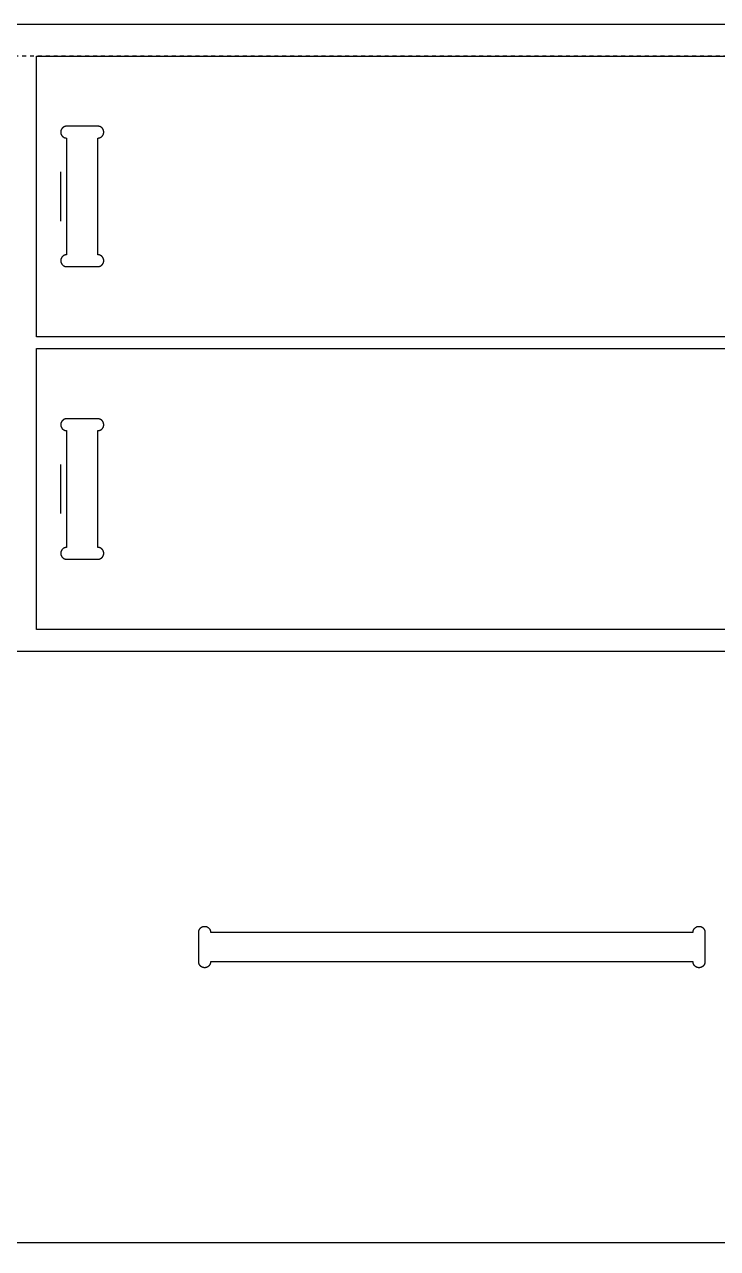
# Model space of a CAD drawing. Header units: millimetres. Extents: x -5443 to -2943, y 785 to 2035.
# Drawn here: x -4832 to -4481, y 1414 to 2035 of the extents above; entities that cross this region are included whole.
import ezdxf

# ---------------------------------------------------------------- set-up
doc = ezdxf.new("R2010")
doc.units = ezdxf.units.MM
doc.header["$MEASUREMENT"] = 0
doc.linetypes.add('Hidden', pattern=[4, 2, -2])
for name, color, linetype, true_color in [('FAB$CUTEX-D15-TE6', 3, 'Continuous', 0x00ff07), ('FAB$CUTIN-D15-TE6', 120, 'Continuous', 0x00ffc3), ('FAB$CUTON-D15TE6', 30, 'Continuous', 0xff6600), ('FAB$Material', 146, 'Continuous', 0x00626f), ('FAB$Material$Margins', 18, 'Hidden', 0x000000), ('FAB$POCKET-D9-TE6', 240, 'Continuous', 0xff004f)]:
    doc.layers.add(name, color=color, linetype=linetype, true_color=true_color)

msp = doc.modelspace()

# ---------------------------------------------------------------- linework, layer by layer
at = {"layer": 'FAB$CUTEX-D15-TE6'}
for points in [[(-4826.27, 1876.97), (-4826.27, 2019.47)], [(-4826.27, 2019.47), (-4366.27, 2019.47)], [(-4366.27, 1876.97), (-4826.27, 1876.97)], [(-4826.27, 1728.47), (-4826.27, 1870.97)], [(-4826.27, 1870.97), (-4366.27, 1870.97)], [(-4366.27, 1728.47), (-4826.27, 1728.47)], [(-4386.98, 1717.29), (-4843.87, 1717.29)], [(-4843.87, 1417.29), (-4386.98, 1417.29)]]:
    msp.add_lwpolyline(points, dxfattribs=at)
at = {"layer": 'FAB$CUTIN-D15-TE6'}
for points in [[(-4743.87, 1574.79), (-4743.87, 1574.89), (-4743.86, 1575), (-4743.86, 1575.1), (-4743.84, 1575.2), (-4743.83, 1575.31), (-4743.81, 1575.41), (-4743.78, 1575.51), (-4743.76, 1575.61), (-4743.73, 1575.71), (-4743.69, 1575.81), (-4743.66, 1575.9), (-4743.62, 1576), (-4743.57, 1576.09), (-4743.53, 1576.18), (-4743.48, 1576.28), (-4743.43, 1576.36), (-4743.37, 1576.45), (-4743.31, 1576.54), (-4743.25, 1576.62), (-4743.18, 1576.7), (-4743.12, 1576.78), (-4743.05, 1576.86), (-4742.97, 1576.93), (-4742.9, 1577), (-4742.82, 1577.07), (-4742.74, 1577.14), (-4742.66, 1577.2), (-4742.58, 1577.26), (-4742.49, 1577.32), (-4742.4, 1577.37), (-4742.31, 1577.42), (-4742.22, 1577.47), (-4742.13, 1577.52), (-4742.03, 1577.56), (-4741.94, 1577.6), (-4741.84, 1577.63), (-4741.74, 1577.66), (-4741.64, 1577.69), (-4741.54, 1577.72), (-4741.44, 1577.74), (-4741.34, 1577.75), (-4741.23, 1577.77), (-4741.13, 1577.78), (-4741.03, 1577.79), (-4740.92, 1577.79), (-4740.82, 1577.79), (-4740.72, 1577.79), (-4740.61, 1577.78), (-4740.51, 1577.77), (-4740.41, 1577.75), (-4740.31, 1577.74), (-4740.2, 1577.72), (-4740.1, 1577.69), (-4740, 1577.66), (-4739.9, 1577.63), (-4739.81, 1577.6), (-4739.71, 1577.56), (-4739.62, 1577.52), (-4739.52, 1577.47), (-4739.43, 1577.42), (-4739.34, 1577.37), (-4739.25, 1577.32), (-4739.17, 1577.26), (-4739.08, 1577.2), (-4739, 1577.14), (-4738.92, 1577.07), (-4738.84, 1577), (-4738.77, 1576.93), (-4738.7, 1576.86), (-4738.63, 1576.78), (-4738.56, 1576.7), (-4738.49, 1576.62), (-4738.43, 1576.54), (-4738.37, 1576.45), (-4738.32, 1576.36), (-4738.26, 1576.28), (-4738.21, 1576.18), (-4738.17, 1576.09), (-4738.13, 1576), (-4738.09, 1575.9), (-4738.05, 1575.81), (-4738.01, 1575.71), (-4737.99, 1575.61), (-4737.96, 1575.51), (-4737.94, 1575.41), (-4737.92, 1575.31), (-4737.9, 1575.2), (-4737.89, 1575.1), (-4737.88, 1575), (-4737.87, 1574.89), (-4737.87, 1574.79)], [(-4743.87, 1559.79), (-4743.87, 1574.79)], [(-4737.87, 1574.79), (-4492.98, 1574.79)], [(-4492.98, 1574.79), (-4492.98, 1574.89), (-4492.97, 1575), (-4492.96, 1575.1), (-4492.95, 1575.2), (-4492.94, 1575.31), (-4492.92, 1575.41), (-4492.89, 1575.51), (-4492.87, 1575.61), (-4492.84, 1575.71), (-4492.8, 1575.81), (-4492.77, 1575.9), (-4492.73, 1576), (-4492.68, 1576.09), (-4492.64, 1576.18), (-4492.59, 1576.28), (-4492.53, 1576.36), (-4492.48, 1576.45), (-4492.42, 1576.54), (-4492.36, 1576.62), (-4492.29, 1576.7), (-4492.23, 1576.78), (-4492.16, 1576.86), (-4492.08, 1576.93), (-4492.01, 1577), (-4491.93, 1577.07), (-4491.85, 1577.14), (-4491.77, 1577.2), (-4491.68, 1577.26), (-4491.6, 1577.32), (-4491.51, 1577.37), (-4491.42, 1577.42), (-4491.33, 1577.47), (-4491.24, 1577.52), (-4491.14, 1577.56), (-4491.04, 1577.6), (-4490.95, 1577.63), (-4490.85, 1577.66), (-4490.75, 1577.69), (-4490.65, 1577.72), (-4490.55, 1577.74), (-4490.44, 1577.75), (-4490.34, 1577.77), (-4490.24, 1577.78), (-4490.14, 1577.79), (-4490.03, 1577.79), (-4489.93, 1577.79), (-4489.82, 1577.79), (-4489.72, 1577.78), (-4489.62, 1577.77), (-4489.52, 1577.75), (-4489.41, 1577.74), (-4489.31, 1577.72), (-4489.21, 1577.69), (-4489.11, 1577.66), (-4489.01, 1577.63), (-4488.92, 1577.6), (-4488.82, 1577.56), (-4488.73, 1577.52), (-4488.63, 1577.47), (-4488.54, 1577.42), (-4488.45, 1577.37), (-4488.36, 1577.32), (-4488.28, 1577.26), (-4488.19, 1577.2), (-4488.11, 1577.14), (-4488.03, 1577.07), (-4487.95, 1577), (-4487.88, 1576.93), (-4487.8, 1576.86), (-4487.73, 1576.78), (-4487.67, 1576.7), (-4487.6, 1576.62), (-4487.54, 1576.54), (-4487.48, 1576.45), (-4487.43, 1576.36), (-4487.37, 1576.28), (-4487.32, 1576.18), (-4487.28, 1576.09), (-4487.23, 1576), (-4487.19, 1575.9), (-4487.16, 1575.81), (-4487.12, 1575.71), (-4487.09, 1575.61), (-4487.07, 1575.51), (-4487.04, 1575.41), (-4487.02, 1575.31), (-4487.01, 1575.2), (-4487, 1575.1), (-4486.99, 1575), (-4486.98, 1574.89), (-4486.98, 1574.79)], [(-4486.98, 1574.79), (-4486.98, 1559.79)], [(-4737.87, 1559.79), (-4737.87, 1559.69), (-4737.88, 1559.58), (-4737.89, 1559.48), (-4737.9, 1559.38), (-4737.92, 1559.28), (-4737.94, 1559.17), (-4737.96, 1559.07), (-4737.99, 1558.97), (-4738.01, 1558.87), (-4738.05, 1558.78), (-4738.09, 1558.68), (-4738.13, 1558.58), (-4738.17, 1558.49), (-4738.21, 1558.4), (-4738.26, 1558.31), (-4738.32, 1558.22), (-4738.37, 1558.13), (-4738.43, 1558.04), (-4738.49, 1557.96), (-4738.56, 1557.88), (-4738.63, 1557.8), (-4738.7, 1557.73), (-4738.77, 1557.65), (-4738.84, 1557.58), (-4738.92, 1557.51), (-4739, 1557.45), (-4739.08, 1557.38), (-4739.17, 1557.32), (-4739.25, 1557.26), (-4739.34, 1557.21), (-4739.43, 1557.16), (-4739.52, 1557.11), (-4739.62, 1557.07), (-4739.71, 1557.02), (-4739.81, 1556.99), (-4739.9, 1556.95), (-4740, 1556.92), (-4740.1, 1556.89), (-4740.2, 1556.87), (-4740.31, 1556.84), (-4740.41, 1556.83), (-4740.51, 1556.81), (-4740.61, 1556.8), (-4740.72, 1556.79), (-4740.82, 1556.79), (-4740.92, 1556.79), (-4741.03, 1556.79), (-4741.13, 1556.8), (-4741.23, 1556.81), (-4741.34, 1556.83), (-4741.44, 1556.84), (-4741.54, 1556.87), (-4741.64, 1556.89), (-4741.74, 1556.92), (-4741.84, 1556.95), (-4741.94, 1556.99), (-4742.03, 1557.02), (-4742.13, 1557.07), (-4742.22, 1557.11), (-4742.31, 1557.16), (-4742.4, 1557.21), (-4742.49, 1557.26), (-4742.58, 1557.32), (-4742.66, 1557.38), (-4742.74, 1557.45), (-4742.82, 1557.51), (-4742.9, 1557.58), (-4742.97, 1557.65), (-4743.05, 1557.73), (-4743.12, 1557.8), (-4743.18, 1557.88), (-4743.25, 1557.96), (-4743.31, 1558.04), (-4743.37, 1558.13), (-4743.43, 1558.22), (-4743.48, 1558.31), (-4743.53, 1558.4), (-4743.57, 1558.49), (-4743.62, 1558.58), (-4743.66, 1558.68), (-4743.69, 1558.78), (-4743.73, 1558.87), (-4743.76, 1558.97), (-4743.78, 1559.07), (-4743.81, 1559.17), (-4743.83, 1559.28), (-4743.84, 1559.38), (-4743.86, 1559.48), (-4743.86, 1559.58), (-4743.87, 1559.69), (-4743.87, 1559.79)], [(-4492.98, 1559.79), (-4737.87, 1559.79)], [(-4486.98, 1559.79), (-4486.98, 1559.69), (-4486.99, 1559.58), (-4487, 1559.48), (-4487.01, 1559.38), (-4487.02, 1559.28), (-4487.04, 1559.17), (-4487.07, 1559.07), (-4487.09, 1558.97), (-4487.12, 1558.87), (-4487.16, 1558.78), (-4487.19, 1558.68), (-4487.23, 1558.58), (-4487.28, 1558.49), (-4487.32, 1558.4), (-4487.37, 1558.31), (-4487.43, 1558.22), (-4487.48, 1558.13), (-4487.54, 1558.04), (-4487.6, 1557.96), (-4487.67, 1557.88), (-4487.73, 1557.8), (-4487.8, 1557.73), (-4487.88, 1557.65), (-4487.95, 1557.58), (-4488.03, 1557.51), (-4488.11, 1557.45), (-4488.19, 1557.38), (-4488.28, 1557.32), (-4488.36, 1557.26), (-4488.45, 1557.21), (-4488.54, 1557.16), (-4488.63, 1557.11), (-4488.73, 1557.07), (-4488.82, 1557.02), (-4488.92, 1556.99), (-4489.01, 1556.95), (-4489.11, 1556.92), (-4489.21, 1556.89), (-4489.31, 1556.87), (-4489.41, 1556.84), (-4489.52, 1556.83), (-4489.62, 1556.81), (-4489.72, 1556.8), (-4489.82, 1556.79), (-4489.93, 1556.79), (-4490.03, 1556.79), (-4490.14, 1556.79), (-4490.24, 1556.8), (-4490.34, 1556.81), (-4490.44, 1556.83), (-4490.55, 1556.84), (-4490.65, 1556.87), (-4490.75, 1556.89), (-4490.85, 1556.92), (-4490.95, 1556.95), (-4491.04, 1556.99), (-4491.14, 1557.02), (-4491.24, 1557.07), (-4491.33, 1557.11), (-4491.42, 1557.16), (-4491.51, 1557.21), (-4491.6, 1557.26), (-4491.68, 1557.32), (-4491.77, 1557.38), (-4491.85, 1557.45), (-4491.93, 1557.51), (-4492.01, 1557.58), (-4492.08, 1557.65), (-4492.16, 1557.73), (-4492.23, 1557.8), (-4492.29, 1557.88), (-4492.36, 1557.96), (-4492.42, 1558.04), (-4492.48, 1558.13), (-4492.53, 1558.22), (-4492.59, 1558.31), (-4492.64, 1558.4), (-4492.68, 1558.49), (-4492.73, 1558.58), (-4492.77, 1558.68), (-4492.8, 1558.78), (-4492.84, 1558.87), (-4492.87, 1558.97), (-4492.89, 1559.07), (-4492.92, 1559.17), (-4492.94, 1559.28), (-4492.95, 1559.38), (-4492.96, 1559.48), (-4492.97, 1559.58), (-4492.98, 1559.69), (-4492.98, 1559.79)]]:
    msp.add_lwpolyline(points, dxfattribs=at)
at = {"layer": 'FAB$CUTON-D15TE6'}
for points in [[(-4813.9, 1935.72), (-4813.9, 1960.72)], [(-4813.9, 1787.22), (-4813.9, 1812.22)]]:
    msp.add_lwpolyline(points, dxfattribs=at)
at = {"layer": 'FAB$Material'}
msp.add_lwpolyline([(-5443.48, 2035.47), (-5443.48, 785.47), (-2943.48, 785.47), (-2943.48, 2035.47)], close=True, dxfattribs=at)
at = {"layer": 'FAB$Material$Margins'}
msp.add_lwpolyline([(-5427.48, 2019.47), (-5427.48, 801.47), (-2959.48, 801.47), (-2959.48, 2019.47)], close=True, dxfattribs=at)
at = {"layer": 'FAB$POCKET-D9-TE6'}
for points in [[(-4810.9, 1983.85), (-4810.96, 1983.85), (-4811.03, 1983.84), (-4811.1, 1983.84), (-4811.17, 1983.83), (-4811.23, 1983.83), (-4811.3, 1983.82), (-4811.37, 1983.81), (-4811.44, 1983.8), (-4811.51, 1983.78), (-4811.58, 1983.77), (-4811.65, 1983.75), (-4811.72, 1983.73), (-4811.79, 1983.71), (-4811.86, 1983.69), (-4811.93, 1983.66), (-4812, 1983.64), (-4812.07, 1983.61), (-4812.14, 1983.58), (-4812.21, 1983.55), (-4812.27, 1983.51), (-4812.34, 1983.48), (-4812.41, 1983.44), (-4812.47, 1983.4), (-4812.54, 1983.36), (-4812.6, 1983.31), (-4812.66, 1983.27), (-4812.73, 1983.22), (-4812.79, 1983.18), (-4812.85, 1983.13), (-4812.9, 1983.07), (-4812.96, 1983.02), (-4813.02, 1982.97), (-4813.07, 1982.91), (-4813.12, 1982.86), (-4813.18, 1982.8), (-4813.22, 1982.74), (-4813.27, 1982.68), (-4813.32, 1982.61), (-4813.36, 1982.55), (-4813.41, 1982.49), (-4813.45, 1982.42), (-4813.49, 1982.36), (-4813.52, 1982.29), (-4813.56, 1982.22), (-4813.59, 1982.16), (-4813.63, 1982.09), (-4813.66, 1982.02), (-4813.69, 1981.95), (-4813.71, 1981.88), (-4813.74, 1981.81), (-4813.76, 1981.74), (-4813.78, 1981.67), (-4813.8, 1981.6), (-4813.82, 1981.53), (-4813.83, 1981.46), (-4813.85, 1981.39), (-4813.86, 1981.32), (-4813.87, 1981.25), (-4813.88, 1981.18), (-4813.88, 1981.12), (-4813.89, 1981.05), (-4813.89, 1980.98), (-4813.9, 1980.91), (-4813.9, 1980.85), (-4813.9, 1980.78), (-4813.89, 1980.71), (-4813.89, 1980.65), (-4813.88, 1980.58), (-4813.88, 1980.51), (-4813.87, 1980.44), (-4813.86, 1980.37), (-4813.85, 1980.3), (-4813.83, 1980.23), (-4813.82, 1980.16), (-4813.8, 1980.09), (-4813.78, 1980.02), (-4813.76, 1979.95), (-4813.74, 1979.88), (-4813.71, 1979.81), (-4813.69, 1979.74), (-4813.66, 1979.67), (-4813.63, 1979.6), (-4813.59, 1979.54), (-4813.56, 1979.47), (-4813.52, 1979.4), (-4813.49, 1979.34), (-4813.45, 1979.27), (-4813.41, 1979.2), (-4813.36, 1979.14), (-4813.32, 1979.08), (-4813.27, 1979.02), (-4813.22, 1978.96), (-4813.18, 1978.9), (-4813.12, 1978.84), (-4813.07, 1978.78), (-4813.02, 1978.73), (-4812.96, 1978.67), (-4812.9, 1978.62), (-4812.85, 1978.57), (-4812.79, 1978.52), (-4812.73, 1978.47), (-4812.66, 1978.42), (-4812.6, 1978.38), (-4812.54, 1978.34), (-4812.47, 1978.29), (-4812.41, 1978.25), (-4812.34, 1978.22), (-4812.27, 1978.18), (-4812.21, 1978.15), (-4812.14, 1978.12), (-4812.07, 1978.09), (-4812, 1978.06), (-4811.93, 1978.03), (-4811.86, 1978.01), (-4811.79, 1977.98), (-4811.72, 1977.96), (-4811.65, 1977.94), (-4811.58, 1977.93), (-4811.51, 1977.91), (-4811.44, 1977.9), (-4811.37, 1977.88), (-4811.3, 1977.87), (-4811.23, 1977.87), (-4811.17, 1977.86), (-4811.1, 1977.85), (-4811.03, 1977.85), (-4810.96, 1977.85), (-4810.9, 1977.85)], [(-4795.06, 1983.85), (-4810.9, 1983.85)], [(-4795.06, 1977.85), (-4794.99, 1977.85), (-4794.92, 1977.85), (-4794.86, 1977.85), (-4794.79, 1977.86), (-4794.72, 1977.87), (-4794.65, 1977.87), (-4794.58, 1977.88), (-4794.51, 1977.9), (-4794.44, 1977.91), (-4794.37, 1977.93), (-4794.3, 1977.94), (-4794.23, 1977.96), (-4794.16, 1977.98), (-4794.09, 1978.01), (-4794.02, 1978.03), (-4793.95, 1978.06), (-4793.88, 1978.09), (-4793.82, 1978.12), (-4793.75, 1978.15), (-4793.68, 1978.18), (-4793.61, 1978.22), (-4793.55, 1978.25), (-4793.48, 1978.29), (-4793.42, 1978.34), (-4793.35, 1978.38), (-4793.29, 1978.42), (-4793.23, 1978.47), (-4793.17, 1978.52), (-4793.11, 1978.57), (-4793.05, 1978.62), (-4792.99, 1978.67), (-4792.94, 1978.73), (-4792.88, 1978.78), (-4792.83, 1978.84), (-4792.78, 1978.9), (-4792.73, 1978.96), (-4792.68, 1979.02), (-4792.63, 1979.08), (-4792.59, 1979.14), (-4792.55, 1979.2), (-4792.51, 1979.27), (-4792.47, 1979.34), (-4792.43, 1979.4), (-4792.39, 1979.47), (-4792.36, 1979.54), (-4792.33, 1979.6), (-4792.3, 1979.67), (-4792.27, 1979.74), (-4792.24, 1979.81), (-4792.22, 1979.88), (-4792.19, 1979.95), (-4792.17, 1980.02), (-4792.15, 1980.09), (-4792.14, 1980.16), (-4792.12, 1980.23), (-4792.11, 1980.3), (-4792.1, 1980.37), (-4792.09, 1980.44), (-4792.08, 1980.51), (-4792.07, 1980.58), (-4792.06, 1980.65), (-4792.06, 1980.71), (-4792.06, 1980.78), (-4792.06, 1980.85), (-4792.06, 1980.91), (-4792.06, 1980.98), (-4792.06, 1981.05), (-4792.07, 1981.12), (-4792.08, 1981.18), (-4792.09, 1981.25), (-4792.1, 1981.32), (-4792.11, 1981.39), (-4792.12, 1981.46), (-4792.14, 1981.53), (-4792.15, 1981.6), (-4792.17, 1981.67), (-4792.19, 1981.74), (-4792.22, 1981.81), (-4792.24, 1981.88), (-4792.27, 1981.95), (-4792.3, 1982.02), (-4792.33, 1982.09), (-4792.36, 1982.16), (-4792.39, 1982.22), (-4792.43, 1982.29), (-4792.47, 1982.36), (-4792.51, 1982.42), (-4792.55, 1982.49), (-4792.59, 1982.55), (-4792.63, 1982.61), (-4792.68, 1982.68), (-4792.73, 1982.74), (-4792.78, 1982.8), (-4792.83, 1982.86), (-4792.88, 1982.91), (-4792.94, 1982.97), (-4792.99, 1983.02), (-4793.05, 1983.07), (-4793.11, 1983.13), (-4793.17, 1983.18), (-4793.23, 1983.22), (-4793.29, 1983.27), (-4793.35, 1983.31), (-4793.42, 1983.36), (-4793.48, 1983.4), (-4793.55, 1983.44), (-4793.61, 1983.48), (-4793.68, 1983.51), (-4793.75, 1983.55), (-4793.82, 1983.58), (-4793.88, 1983.61), (-4793.95, 1983.64), (-4794.02, 1983.66), (-4794.09, 1983.69), (-4794.16, 1983.71), (-4794.23, 1983.73), (-4794.3, 1983.75), (-4794.37, 1983.77), (-4794.44, 1983.78), (-4794.51, 1983.8), (-4794.58, 1983.81), (-4794.65, 1983.82), (-4794.72, 1983.83), (-4794.79, 1983.83), (-4794.86, 1983.84), (-4794.92, 1983.84), (-4794.99, 1983.85), (-4795.06, 1983.85)], [(-4810.9, 1977.85), (-4810.9, 1918.6)], [(-4795.06, 1918.6), (-4795.06, 1977.85)], [(-4810.9, 1918.6), (-4810.96, 1918.6), (-4811.03, 1918.59), (-4811.1, 1918.59), (-4811.17, 1918.58), (-4811.23, 1918.58), (-4811.3, 1918.57), (-4811.37, 1918.56), (-4811.44, 1918.55), (-4811.51, 1918.53), (-4811.58, 1918.52), (-4811.65, 1918.5), (-4811.72, 1918.48), (-4811.79, 1918.46), (-4811.86, 1918.44), (-4811.93, 1918.41), (-4812, 1918.39), (-4812.07, 1918.36), (-4812.14, 1918.33), (-4812.21, 1918.3), (-4812.27, 1918.26), (-4812.34, 1918.23), (-4812.41, 1918.19), (-4812.47, 1918.15), (-4812.54, 1918.11), (-4812.6, 1918.06), (-4812.66, 1918.02), (-4812.73, 1917.97), (-4812.79, 1917.93), (-4812.85, 1917.88), (-4812.9, 1917.82), (-4812.96, 1917.77), (-4813.02, 1917.72), (-4813.07, 1917.66), (-4813.12, 1917.61), (-4813.18, 1917.55), (-4813.22, 1917.49), (-4813.27, 1917.43), (-4813.32, 1917.36), (-4813.36, 1917.3), (-4813.41, 1917.24), (-4813.45, 1917.17), (-4813.49, 1917.11), (-4813.52, 1917.04), (-4813.56, 1916.97), (-4813.59, 1916.91), (-4813.63, 1916.84), (-4813.66, 1916.77), (-4813.69, 1916.7), (-4813.71, 1916.63), (-4813.74, 1916.56), (-4813.76, 1916.49), (-4813.78, 1916.42), (-4813.8, 1916.35), (-4813.82, 1916.28), (-4813.83, 1916.21), (-4813.85, 1916.14), (-4813.86, 1916.07), (-4813.87, 1916), (-4813.88, 1915.93), (-4813.88, 1915.87), (-4813.89, 1915.8), (-4813.89, 1915.73), (-4813.9, 1915.66), (-4813.9, 1915.6), (-4813.9, 1915.53), (-4813.89, 1915.46), (-4813.89, 1915.4), (-4813.88, 1915.33), (-4813.88, 1915.26), (-4813.87, 1915.19), (-4813.86, 1915.12), (-4813.85, 1915.05), (-4813.83, 1914.98), (-4813.82, 1914.91), (-4813.8, 1914.84), (-4813.78, 1914.77), (-4813.76, 1914.7), (-4813.74, 1914.63), (-4813.71, 1914.56), (-4813.69, 1914.49), (-4813.66, 1914.42), (-4813.63, 1914.35), (-4813.59, 1914.29), (-4813.56, 1914.22), (-4813.52, 1914.15), (-4813.49, 1914.09), (-4813.45, 1914.02), (-4813.41, 1913.95), (-4813.36, 1913.89), (-4813.32, 1913.83), (-4813.27, 1913.77), (-4813.22, 1913.71), (-4813.18, 1913.65), (-4813.12, 1913.59), (-4813.07, 1913.53), (-4813.02, 1913.48), (-4812.96, 1913.42), (-4812.9, 1913.37), (-4812.85, 1913.32), (-4812.79, 1913.27), (-4812.73, 1913.22), (-4812.66, 1913.17), (-4812.6, 1913.13), (-4812.54, 1913.09), (-4812.47, 1913.04), (-4812.41, 1913), (-4812.34, 1912.97), (-4812.27, 1912.93), (-4812.21, 1912.9), (-4812.14, 1912.87), (-4812.07, 1912.84), (-4812, 1912.81), (-4811.93, 1912.78), (-4811.86, 1912.76), (-4811.79, 1912.73), (-4811.72, 1912.71), (-4811.65, 1912.69), (-4811.58, 1912.68), (-4811.51, 1912.66), (-4811.44, 1912.65), (-4811.37, 1912.63), (-4811.3, 1912.62), (-4811.23, 1912.62), (-4811.17, 1912.61), (-4811.1, 1912.6), (-4811.03, 1912.6), (-4810.96, 1912.6), (-4810.9, 1912.6)], [(-4795.06, 1912.6), (-4794.99, 1912.6), (-4794.92, 1912.6), (-4794.86, 1912.6), (-4794.79, 1912.61), (-4794.72, 1912.62), (-4794.65, 1912.62), (-4794.58, 1912.63), (-4794.51, 1912.65), (-4794.44, 1912.66), (-4794.37, 1912.68), (-4794.3, 1912.69), (-4794.23, 1912.71), (-4794.16, 1912.73), (-4794.09, 1912.76), (-4794.02, 1912.78), (-4793.95, 1912.81), (-4793.88, 1912.84), (-4793.82, 1912.87), (-4793.75, 1912.9), (-4793.68, 1912.93), (-4793.61, 1912.97), (-4793.55, 1913), (-4793.48, 1913.04), (-4793.42, 1913.09), (-4793.35, 1913.13), (-4793.29, 1913.17), (-4793.23, 1913.22), (-4793.17, 1913.27), (-4793.11, 1913.32), (-4793.05, 1913.37), (-4792.99, 1913.42), (-4792.94, 1913.48), (-4792.88, 1913.53), (-4792.83, 1913.59), (-4792.78, 1913.65), (-4792.73, 1913.71), (-4792.68, 1913.77), (-4792.63, 1913.83), (-4792.59, 1913.89), (-4792.55, 1913.95), (-4792.51, 1914.02), (-4792.47, 1914.09), (-4792.43, 1914.15), (-4792.39, 1914.22), (-4792.36, 1914.29), (-4792.33, 1914.35), (-4792.3, 1914.42), (-4792.27, 1914.49), (-4792.24, 1914.56), (-4792.22, 1914.63), (-4792.19, 1914.7), (-4792.17, 1914.77), (-4792.15, 1914.84), (-4792.14, 1914.91), (-4792.12, 1914.98), (-4792.11, 1915.05), (-4792.1, 1915.12), (-4792.09, 1915.19), (-4792.08, 1915.26), (-4792.07, 1915.33), (-4792.06, 1915.4), (-4792.06, 1915.46), (-4792.06, 1915.53), (-4792.06, 1915.6), (-4792.06, 1915.66), (-4792.06, 1915.73), (-4792.06, 1915.8), (-4792.07, 1915.87), (-4792.08, 1915.93), (-4792.09, 1916), (-4792.1, 1916.07), (-4792.11, 1916.14), (-4792.12, 1916.21), (-4792.14, 1916.28), (-4792.15, 1916.35), (-4792.17, 1916.42), (-4792.19, 1916.49), (-4792.22, 1916.56), (-4792.24, 1916.63), (-4792.27, 1916.7), (-4792.3, 1916.77), (-4792.33, 1916.84), (-4792.36, 1916.91), (-4792.39, 1916.97), (-4792.43, 1917.04), (-4792.47, 1917.11), (-4792.51, 1917.17), (-4792.55, 1917.24), (-4792.59, 1917.3), (-4792.63, 1917.36), (-4792.68, 1917.43), (-4792.73, 1917.49), (-4792.78, 1917.55), (-4792.83, 1917.61), (-4792.88, 1917.66), (-4792.94, 1917.72), (-4792.99, 1917.77), (-4793.05, 1917.82), (-4793.11, 1917.88), (-4793.17, 1917.93), (-4793.23, 1917.97), (-4793.29, 1918.02), (-4793.35, 1918.06), (-4793.42, 1918.11), (-4793.48, 1918.15), (-4793.55, 1918.19), (-4793.61, 1918.23), (-4793.68, 1918.26), (-4793.75, 1918.3), (-4793.82, 1918.33), (-4793.88, 1918.36), (-4793.95, 1918.39), (-4794.02, 1918.41), (-4794.09, 1918.44), (-4794.16, 1918.46), (-4794.23, 1918.48), (-4794.3, 1918.5), (-4794.37, 1918.52), (-4794.44, 1918.53), (-4794.51, 1918.55), (-4794.58, 1918.56), (-4794.65, 1918.57), (-4794.72, 1918.58), (-4794.79, 1918.58), (-4794.86, 1918.59), (-4794.92, 1918.59), (-4794.99, 1918.6), (-4795.06, 1918.6)], [(-4810.9, 1912.6), (-4795.06, 1912.6)], [(-4810.9, 1835.35), (-4810.96, 1835.35), (-4811.03, 1835.34), (-4811.1, 1835.34), (-4811.17, 1835.33), (-4811.23, 1835.33), (-4811.3, 1835.32), (-4811.37, 1835.31), (-4811.44, 1835.3), (-4811.51, 1835.28), (-4811.58, 1835.27), (-4811.65, 1835.25), (-4811.72, 1835.23), (-4811.79, 1835.21), (-4811.86, 1835.19), (-4811.93, 1835.16), (-4812, 1835.14), (-4812.07, 1835.11), (-4812.14, 1835.08), (-4812.21, 1835.05), (-4812.27, 1835.01), (-4812.34, 1834.98), (-4812.41, 1834.94), (-4812.47, 1834.9), (-4812.54, 1834.86), (-4812.6, 1834.81), (-4812.66, 1834.77), (-4812.73, 1834.72), (-4812.79, 1834.68), (-4812.85, 1834.63), (-4812.9, 1834.57), (-4812.96, 1834.52), (-4813.02, 1834.47), (-4813.07, 1834.41), (-4813.12, 1834.36), (-4813.18, 1834.3), (-4813.22, 1834.24), (-4813.27, 1834.18), (-4813.32, 1834.11), (-4813.36, 1834.05), (-4813.41, 1833.99), (-4813.45, 1833.92), (-4813.49, 1833.86), (-4813.52, 1833.79), (-4813.56, 1833.72), (-4813.59, 1833.66), (-4813.63, 1833.59), (-4813.66, 1833.52), (-4813.69, 1833.45), (-4813.71, 1833.38), (-4813.74, 1833.31), (-4813.76, 1833.24), (-4813.78, 1833.17), (-4813.8, 1833.1), (-4813.82, 1833.03), (-4813.83, 1832.96), (-4813.85, 1832.89), (-4813.86, 1832.82), (-4813.87, 1832.75), (-4813.88, 1832.68), (-4813.88, 1832.62), (-4813.89, 1832.55), (-4813.89, 1832.48), (-4813.9, 1832.41), (-4813.9, 1832.35), (-4813.9, 1832.28), (-4813.89, 1832.21), (-4813.89, 1832.15), (-4813.88, 1832.08), (-4813.88, 1832.01), (-4813.87, 1831.94), (-4813.86, 1831.87), (-4813.85, 1831.8), (-4813.83, 1831.73), (-4813.82, 1831.66), (-4813.8, 1831.59), (-4813.78, 1831.52), (-4813.76, 1831.45), (-4813.74, 1831.38), (-4813.71, 1831.31), (-4813.69, 1831.24), (-4813.66, 1831.17), (-4813.63, 1831.1), (-4813.59, 1831.04), (-4813.56, 1830.97), (-4813.52, 1830.9), (-4813.49, 1830.84), (-4813.45, 1830.77), (-4813.41, 1830.7), (-4813.36, 1830.64), (-4813.32, 1830.58), (-4813.27, 1830.52), (-4813.22, 1830.46), (-4813.18, 1830.4), (-4813.12, 1830.34), (-4813.07, 1830.28), (-4813.02, 1830.23), (-4812.96, 1830.17), (-4812.9, 1830.12), (-4812.85, 1830.07), (-4812.79, 1830.02), (-4812.73, 1829.97), (-4812.66, 1829.92), (-4812.6, 1829.88), (-4812.54, 1829.84), (-4812.47, 1829.79), (-4812.41, 1829.75), (-4812.34, 1829.72), (-4812.27, 1829.68), (-4812.21, 1829.65), (-4812.14, 1829.62), (-4812.07, 1829.59), (-4812, 1829.56), (-4811.93, 1829.53), (-4811.86, 1829.51), (-4811.79, 1829.48), (-4811.72, 1829.46), (-4811.65, 1829.44), (-4811.58, 1829.43), (-4811.51, 1829.41), (-4811.44, 1829.4), (-4811.37, 1829.38), (-4811.3, 1829.37), (-4811.23, 1829.37), (-4811.17, 1829.36), (-4811.1, 1829.35), (-4811.03, 1829.35), (-4810.96, 1829.35), (-4810.9, 1829.35)], [(-4795.06, 1835.35), (-4810.9, 1835.35)], [(-4795.06, 1829.35), (-4794.99, 1829.35), (-4794.92, 1829.35), (-4794.86, 1829.35), (-4794.79, 1829.36), (-4794.72, 1829.37), (-4794.65, 1829.37), (-4794.58, 1829.38), (-4794.51, 1829.4), (-4794.44, 1829.41), (-4794.37, 1829.43), (-4794.3, 1829.44), (-4794.23, 1829.46), (-4794.16, 1829.48), (-4794.09, 1829.51), (-4794.02, 1829.53), (-4793.95, 1829.56), (-4793.88, 1829.59), (-4793.82, 1829.62), (-4793.75, 1829.65), (-4793.68, 1829.68), (-4793.61, 1829.72), (-4793.55, 1829.75), (-4793.48, 1829.79), (-4793.42, 1829.84), (-4793.35, 1829.88), (-4793.29, 1829.92), (-4793.23, 1829.97), (-4793.17, 1830.02), (-4793.11, 1830.07), (-4793.05, 1830.12), (-4792.99, 1830.17), (-4792.94, 1830.23), (-4792.88, 1830.28), (-4792.83, 1830.34), (-4792.78, 1830.4), (-4792.73, 1830.46), (-4792.68, 1830.52), (-4792.63, 1830.58), (-4792.59, 1830.64), (-4792.55, 1830.7), (-4792.51, 1830.77), (-4792.47, 1830.84), (-4792.43, 1830.9), (-4792.39, 1830.97), (-4792.36, 1831.04), (-4792.33, 1831.1), (-4792.3, 1831.17), (-4792.27, 1831.24), (-4792.24, 1831.31), (-4792.22, 1831.38), (-4792.19, 1831.45), (-4792.17, 1831.52), (-4792.15, 1831.59), (-4792.14, 1831.66), (-4792.12, 1831.73), (-4792.11, 1831.8), (-4792.1, 1831.87), (-4792.09, 1831.94), (-4792.08, 1832.01), (-4792.07, 1832.08), (-4792.06, 1832.15), (-4792.06, 1832.21), (-4792.06, 1832.28), (-4792.06, 1832.35), (-4792.06, 1832.41), (-4792.06, 1832.48), (-4792.06, 1832.55), (-4792.07, 1832.62), (-4792.08, 1832.68), (-4792.09, 1832.75), (-4792.1, 1832.82), (-4792.11, 1832.89), (-4792.12, 1832.96), (-4792.14, 1833.03), (-4792.15, 1833.1), (-4792.17, 1833.17), (-4792.19, 1833.24), (-4792.22, 1833.31), (-4792.24, 1833.38), (-4792.27, 1833.45), (-4792.3, 1833.52), (-4792.33, 1833.59), (-4792.36, 1833.66), (-4792.39, 1833.72), (-4792.43, 1833.79), (-4792.47, 1833.86), (-4792.51, 1833.92), (-4792.55, 1833.99), (-4792.59, 1834.05), (-4792.63, 1834.11), (-4792.68, 1834.18), (-4792.73, 1834.24), (-4792.78, 1834.3), (-4792.83, 1834.36), (-4792.88, 1834.41), (-4792.94, 1834.47), (-4792.99, 1834.52), (-4793.05, 1834.57), (-4793.11, 1834.63), (-4793.17, 1834.68), (-4793.23, 1834.72), (-4793.29, 1834.77), (-4793.35, 1834.81), (-4793.42, 1834.86), (-4793.48, 1834.9), (-4793.55, 1834.94), (-4793.61, 1834.98), (-4793.68, 1835.01), (-4793.75, 1835.05), (-4793.82, 1835.08), (-4793.88, 1835.11), (-4793.95, 1835.14), (-4794.02, 1835.16), (-4794.09, 1835.19), (-4794.16, 1835.21), (-4794.23, 1835.23), (-4794.3, 1835.25), (-4794.37, 1835.27), (-4794.44, 1835.28), (-4794.51, 1835.3), (-4794.58, 1835.31), (-4794.65, 1835.32), (-4794.72, 1835.33), (-4794.79, 1835.33), (-4794.86, 1835.34), (-4794.92, 1835.34), (-4794.99, 1835.35), (-4795.06, 1835.35)], [(-4810.9, 1829.35), (-4810.9, 1770.1)], [(-4795.06, 1770.1), (-4795.06, 1829.35)], [(-4810.9, 1770.1), (-4810.96, 1770.1), (-4811.03, 1770.09), (-4811.1, 1770.09), (-4811.17, 1770.08), (-4811.23, 1770.08), (-4811.3, 1770.07), (-4811.37, 1770.06), (-4811.44, 1770.05), (-4811.51, 1770.03), (-4811.58, 1770.02), (-4811.65, 1770), (-4811.72, 1769.98), (-4811.79, 1769.96), (-4811.86, 1769.94), (-4811.93, 1769.91), (-4812, 1769.89), (-4812.07, 1769.86), (-4812.14, 1769.83), (-4812.21, 1769.8), (-4812.27, 1769.76), (-4812.34, 1769.73), (-4812.41, 1769.69), (-4812.47, 1769.65), (-4812.54, 1769.61), (-4812.6, 1769.56), (-4812.66, 1769.52), (-4812.73, 1769.47), (-4812.79, 1769.43), (-4812.85, 1769.38), (-4812.9, 1769.32), (-4812.96, 1769.27), (-4813.02, 1769.22), (-4813.07, 1769.16), (-4813.12, 1769.11), (-4813.18, 1769.05), (-4813.22, 1768.99), (-4813.27, 1768.93), (-4813.32, 1768.86), (-4813.36, 1768.8), (-4813.41, 1768.74), (-4813.45, 1768.67), (-4813.49, 1768.61), (-4813.52, 1768.54), (-4813.56, 1768.47), (-4813.59, 1768.41), (-4813.63, 1768.34), (-4813.66, 1768.27), (-4813.69, 1768.2), (-4813.71, 1768.13), (-4813.74, 1768.06), (-4813.76, 1767.99), (-4813.78, 1767.92), (-4813.8, 1767.85), (-4813.82, 1767.78), (-4813.83, 1767.71), (-4813.85, 1767.64), (-4813.86, 1767.57), (-4813.87, 1767.5), (-4813.88, 1767.43), (-4813.88, 1767.37), (-4813.89, 1767.3), (-4813.89, 1767.23), (-4813.9, 1767.16), (-4813.9, 1767.1), (-4813.9, 1767.03), (-4813.89, 1766.96), (-4813.89, 1766.9), (-4813.88, 1766.83), (-4813.88, 1766.76), (-4813.87, 1766.69), (-4813.86, 1766.62), (-4813.85, 1766.55), (-4813.83, 1766.48), (-4813.82, 1766.41), (-4813.8, 1766.34), (-4813.78, 1766.27), (-4813.76, 1766.2), (-4813.74, 1766.13), (-4813.71, 1766.06), (-4813.69, 1765.99), (-4813.66, 1765.92), (-4813.63, 1765.85), (-4813.59, 1765.79), (-4813.56, 1765.72), (-4813.52, 1765.65), (-4813.49, 1765.59), (-4813.45, 1765.52), (-4813.41, 1765.45), (-4813.36, 1765.39), (-4813.32, 1765.33), (-4813.27, 1765.27), (-4813.22, 1765.21), (-4813.18, 1765.15), (-4813.12, 1765.09), (-4813.07, 1765.03), (-4813.02, 1764.98), (-4812.96, 1764.92), (-4812.9, 1764.87), (-4812.85, 1764.82), (-4812.79, 1764.77), (-4812.73, 1764.72), (-4812.66, 1764.67), (-4812.6, 1764.63), (-4812.54, 1764.59), (-4812.47, 1764.54), (-4812.41, 1764.5), (-4812.34, 1764.47), (-4812.27, 1764.43), (-4812.21, 1764.4), (-4812.14, 1764.37), (-4812.07, 1764.34), (-4812, 1764.31), (-4811.93, 1764.28), (-4811.86, 1764.26), (-4811.79, 1764.23), (-4811.72, 1764.21), (-4811.65, 1764.19), (-4811.58, 1764.18), (-4811.51, 1764.16), (-4811.44, 1764.15), (-4811.37, 1764.13), (-4811.3, 1764.12), (-4811.23, 1764.12), (-4811.17, 1764.11), (-4811.1, 1764.1), (-4811.03, 1764.1), (-4810.96, 1764.1), (-4810.9, 1764.1)], [(-4795.06, 1764.1), (-4794.99, 1764.1), (-4794.92, 1764.1), (-4794.86, 1764.1), (-4794.79, 1764.11), (-4794.72, 1764.12), (-4794.65, 1764.12), (-4794.58, 1764.13), (-4794.51, 1764.15), (-4794.44, 1764.16), (-4794.37, 1764.18), (-4794.3, 1764.19), (-4794.23, 1764.21), (-4794.16, 1764.23), (-4794.09, 1764.26), (-4794.02, 1764.28), (-4793.95, 1764.31), (-4793.88, 1764.34), (-4793.82, 1764.37), (-4793.75, 1764.4), (-4793.68, 1764.43), (-4793.61, 1764.47), (-4793.55, 1764.5), (-4793.48, 1764.54), (-4793.42, 1764.59), (-4793.35, 1764.63), (-4793.29, 1764.67), (-4793.23, 1764.72), (-4793.17, 1764.77), (-4793.11, 1764.82), (-4793.05, 1764.87), (-4792.99, 1764.92), (-4792.94, 1764.98), (-4792.88, 1765.03), (-4792.83, 1765.09), (-4792.78, 1765.15), (-4792.73, 1765.21), (-4792.68, 1765.27), (-4792.63, 1765.33), (-4792.59, 1765.39), (-4792.55, 1765.45), (-4792.51, 1765.52), (-4792.47, 1765.59), (-4792.43, 1765.65), (-4792.39, 1765.72), (-4792.36, 1765.79), (-4792.33, 1765.85), (-4792.3, 1765.92), (-4792.27, 1765.99), (-4792.24, 1766.06), (-4792.22, 1766.13), (-4792.19, 1766.2), (-4792.17, 1766.27), (-4792.15, 1766.34), (-4792.14, 1766.41), (-4792.12, 1766.48), (-4792.11, 1766.55), (-4792.1, 1766.62), (-4792.09, 1766.69), (-4792.08, 1766.76), (-4792.07, 1766.83), (-4792.06, 1766.9), (-4792.06, 1766.96), (-4792.06, 1767.03), (-4792.06, 1767.1), (-4792.06, 1767.16), (-4792.06, 1767.23), (-4792.06, 1767.3), (-4792.07, 1767.37), (-4792.08, 1767.43), (-4792.09, 1767.5), (-4792.1, 1767.57), (-4792.11, 1767.64), (-4792.12, 1767.71), (-4792.14, 1767.78), (-4792.15, 1767.85), (-4792.17, 1767.92), (-4792.19, 1767.99), (-4792.22, 1768.06), (-4792.24, 1768.13), (-4792.27, 1768.2), (-4792.3, 1768.27), (-4792.33, 1768.34), (-4792.36, 1768.41), (-4792.39, 1768.47), (-4792.43, 1768.54), (-4792.47, 1768.61), (-4792.51, 1768.67), (-4792.55, 1768.74), (-4792.59, 1768.8), (-4792.63, 1768.86), (-4792.68, 1768.93), (-4792.73, 1768.99), (-4792.78, 1769.05), (-4792.83, 1769.11), (-4792.88, 1769.16), (-4792.94, 1769.22), (-4792.99, 1769.27), (-4793.05, 1769.32), (-4793.11, 1769.38), (-4793.17, 1769.43), (-4793.23, 1769.47), (-4793.29, 1769.52), (-4793.35, 1769.56), (-4793.42, 1769.61), (-4793.48, 1769.65), (-4793.55, 1769.69), (-4793.61, 1769.73), (-4793.68, 1769.76), (-4793.75, 1769.8), (-4793.82, 1769.83), (-4793.88, 1769.86), (-4793.95, 1769.89), (-4794.02, 1769.91), (-4794.09, 1769.94), (-4794.16, 1769.96), (-4794.23, 1769.98), (-4794.3, 1770), (-4794.37, 1770.02), (-4794.44, 1770.03), (-4794.51, 1770.05), (-4794.58, 1770.06), (-4794.65, 1770.07), (-4794.72, 1770.08), (-4794.79, 1770.08), (-4794.86, 1770.09), (-4794.92, 1770.09), (-4794.99, 1770.1), (-4795.06, 1770.1)], [(-4810.9, 1764.1), (-4795.06, 1764.1)]]:
    msp.add_lwpolyline(points, dxfattribs=at)

doc.saveas('drawing.dxf')
